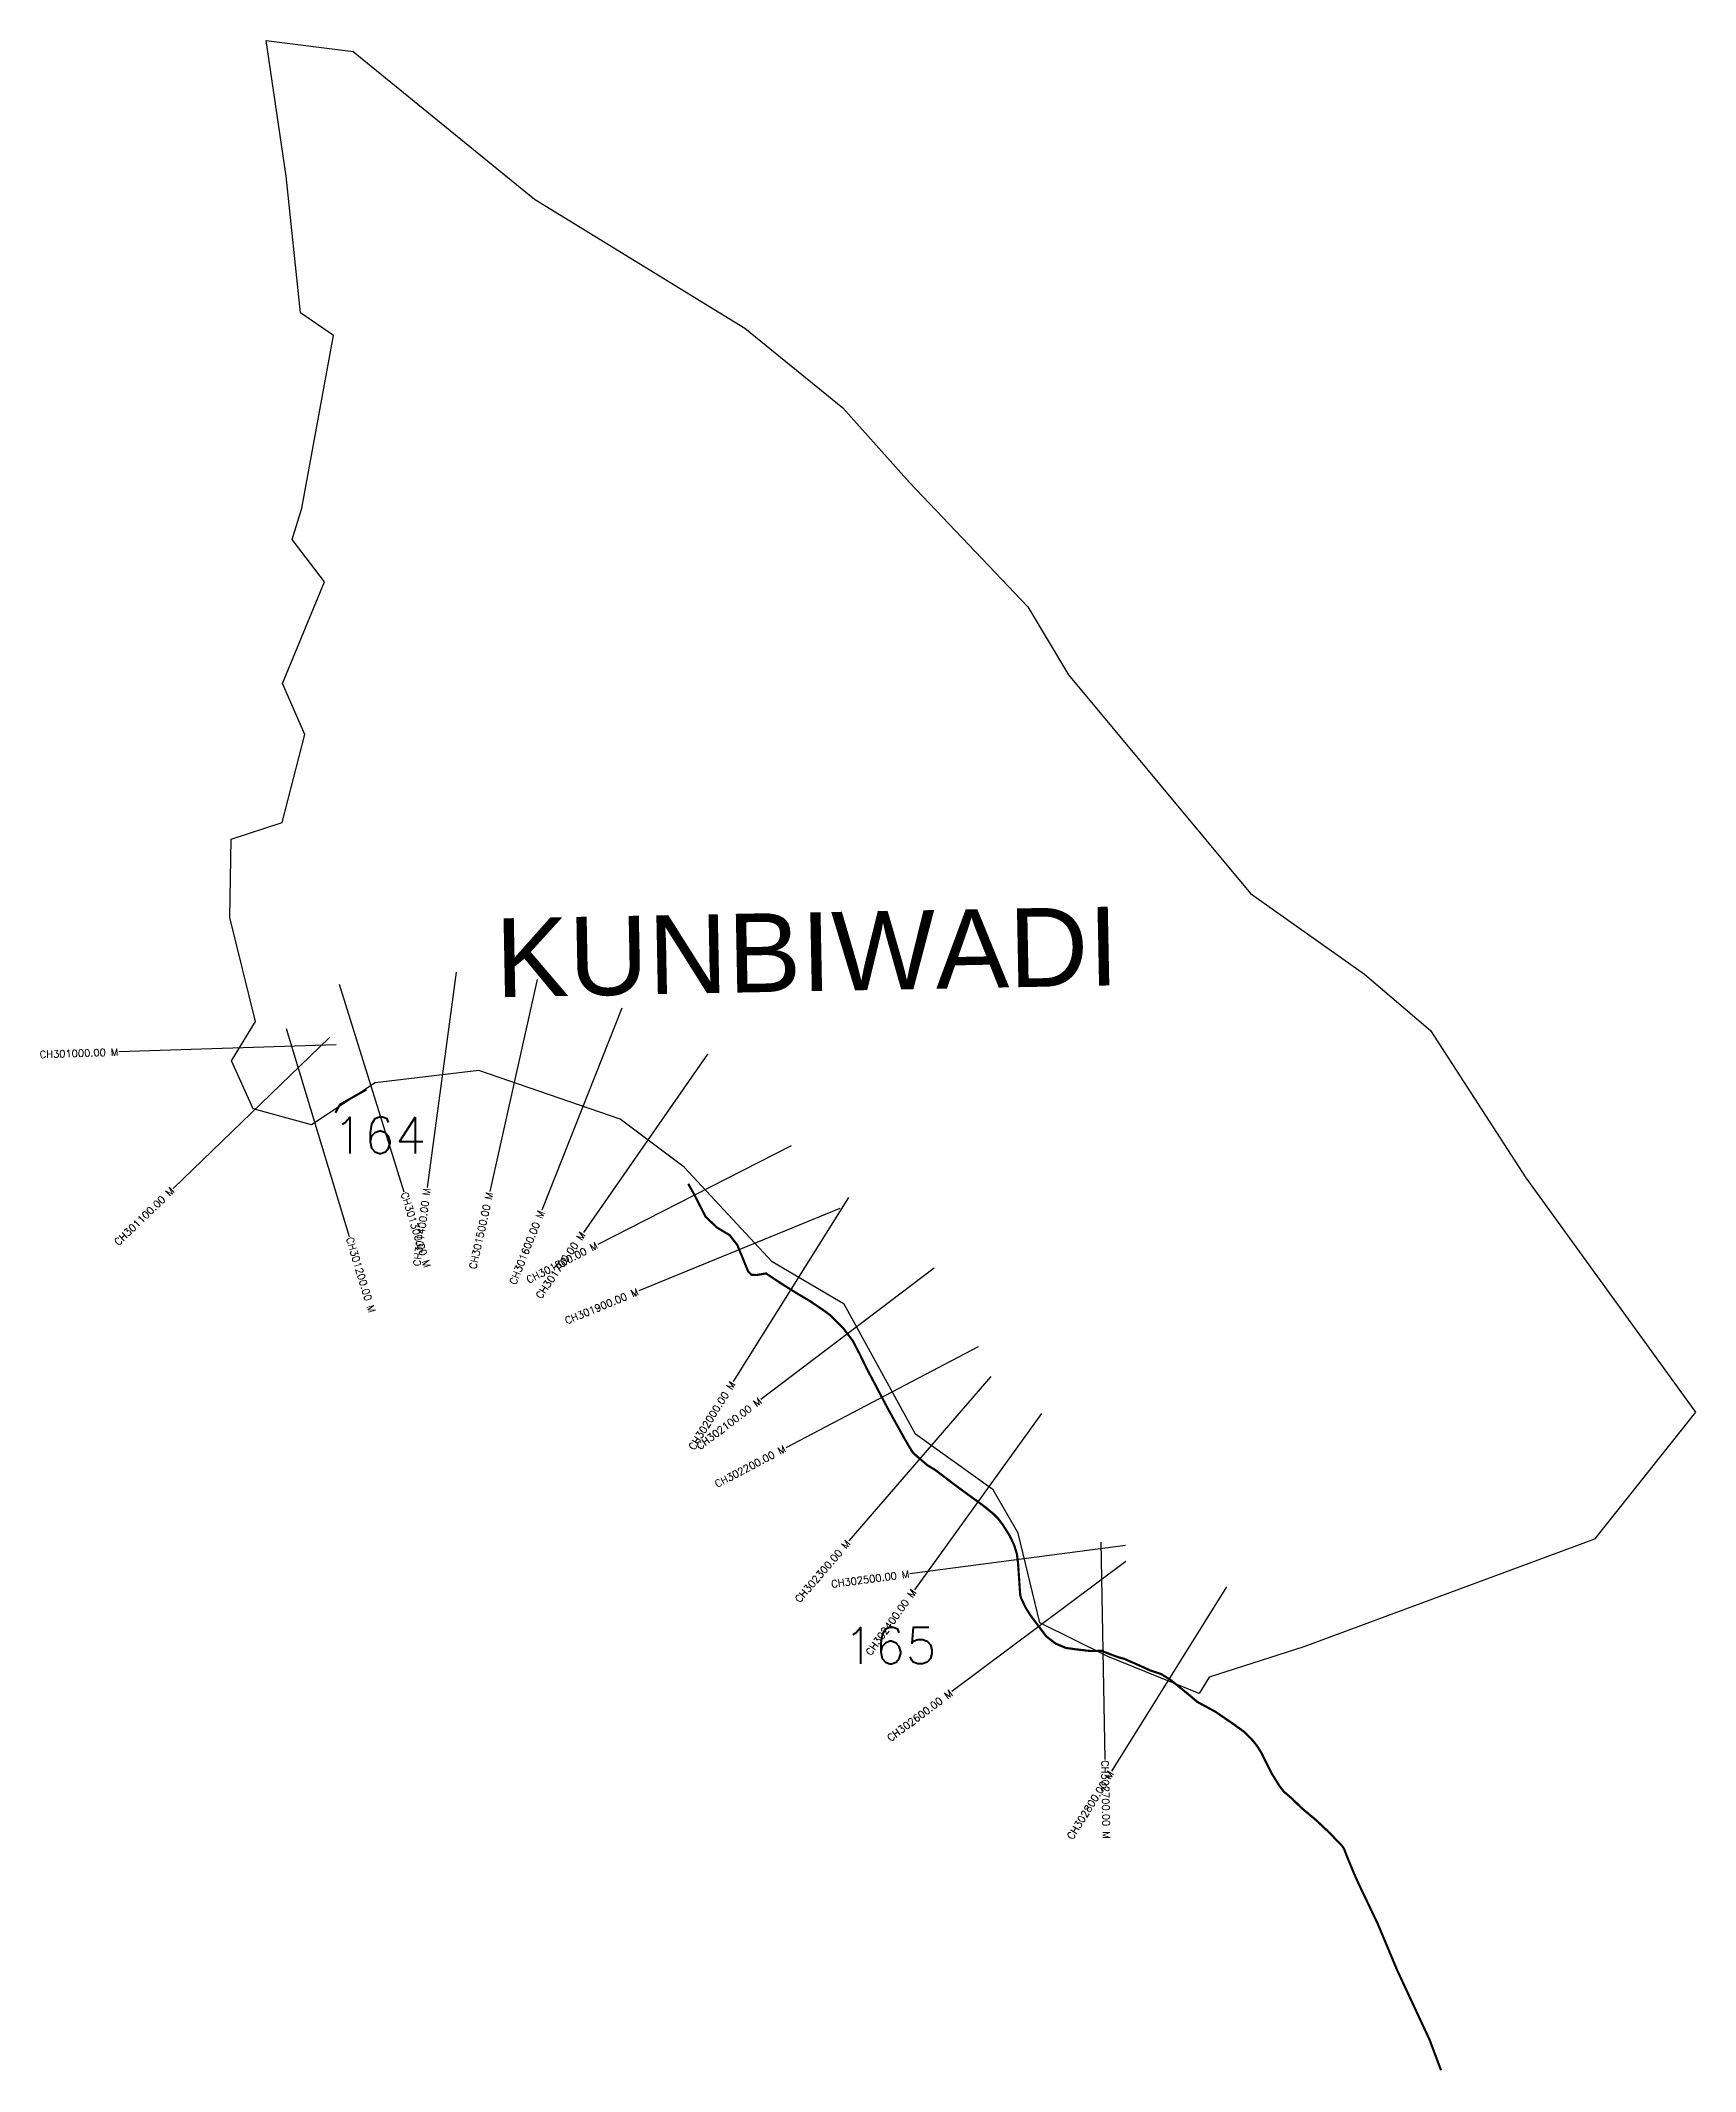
# Model space of a CAD drawing. Header units: metres. Extents: x 283106 to 285391, y 2014371 to 2017175.
import ezdxf
from ezdxf.enums import TextEntityAlignment as Align

# ---------------------------------------------------------------- set-up
doc = ezdxf.new("R2010")
doc.units = ezdxf.units.M
doc.header["$MEASUREMENT"] = 0
for name, color, linetype in [('ARTIFICIALLY PROTECTED', 4, 'Continuous'), ('CS', 134, 'Continuous'), ('CSMark', 6, 'Continuous'), ('village', 3, 'Continuous'), ('VILLAGE NAME', 250, 'Continuous')]:
    doc.layers.add(name, color=color, linetype=linetype)
doc.styles.get("Standard").update_dxf_attribs({"font": 'simplex.shx'})

msp = doc.modelspace()

# ---------------------------------------------------------------- linework, layer by layer
at = {"color": 6, "flags": 128}
msp.add_lwpolyline([(283417.6, 2017174.8), (283537.4, 2017159.6)], dxfattribs=at)
at = {"layer": 'ARTIFICIALLY PROTECTED', "const_width": 3, "flags": 128}
for points in [[(283513, 2015694.3), (283519.3, 2015705.8), (283555.8, 2015726.5)], [(284000.1, 2015596.4), (284008.8, 2015580.9), (284024.2, 2015550.8), (284039.8, 2015536), (284057.3, 2015525.5), (284067.8, 2015512), (284076.1, 2015492), (284082.8, 2015475.4), (284087.4, 2015470.8), (284094.1, 2015470.4), (284107.6, 2015472.6), (284129.3, 2015458.2), (284151.2, 2015444.5), (284168.1, 2015434.5), (284188.5, 2015420.7), (284196, 2015415), (284205.4, 2015405.8), (284214.4, 2015396.7), (284227.3, 2015379.6), (284236.9, 2015361.2), (284246.5, 2015341.4), (284257.1, 2015321.4), (284275.4, 2015286.6), (284286.9, 2015265.9), (284298.7, 2015244.5), (284309, 2015227.1), (284310.8, 2015224.8), (284314.1, 2015221.7), (284330.4, 2015207.7), (284341.2, 2015201.2), (284364.7, 2015183.3), (284386.4, 2015167.3), (284404.8, 2015154), (284411.6, 2015148.7), (284421.1, 2015140.9), (284428.4, 2015133.6), (284433.3, 2015127.1), (284437.2, 2015121.2), (284443.8, 2015110.7), (284450.3, 2015097.1), (284453.9, 2015084.9), (284455.4, 2015073.4), (284456.9, 2015051.7), (284458.4, 2015028.9), (284459.7, 2015024.2), (284462.5, 2015018.2), (284464.2, 2015014.7), (284465.9, 2015011.2), (284468.6, 2015006.9), (284472.8, 2015000.3), (284485.7, 2014983.1), (284494.2, 2014971.7), (284507.4, 2014961.5), (284521.6, 2014955.5), (284535.5, 2014953.6), (284555.9, 2014951.2), (284572.6, 2014951.6), (284572.9, 2014950.6), (284593.9, 2014942.7), (284601.8, 2014940.6), (284623.1, 2014931.3), (284638.1, 2014924.4), (284653.2, 2014919.4), (284666, 2014911.4), (284673.7, 2014905.2), (284690.1, 2014891.9), (284703, 2014881), (284727.7, 2014867.6), (284752.1, 2014850.9), (284767.3, 2014839.9), (284774.7, 2014832.7), (284780.2, 2014826.8), (284786.1, 2014819.3), (284791.3, 2014810.7), (284805.6, 2014782.3), (284816.1, 2014765.3), (284822.4, 2014757.1), (284833.1, 2014748), (284847.6, 2014733.9), (284866.8, 2014717.9), (284887.5, 2014698.3), (284893.6, 2014691.7), (284902.8, 2014682.3), (284905.6, 2014678), (284909.9, 2014666.8), (284918.8, 2014645.3), (284925.5, 2014630.2), (284951.8, 2014575.2), (284979.1, 2014510), (285023.5, 2014414.8), (285039.4, 2014372.4)]]:
    msp.add_lwpolyline(points, dxfattribs=at)
at = {"layer": 'CS'}
for p, q in [((283518.4, 2015871.9), (283607.7, 2015585.5)), ((283679.7, 2015888.5), (283639.8, 2015591.2)), ((283791.5, 2015878.5), (283726.2, 2015585.7)), ((283908.4, 2015838.8), (283797.9, 2015559.9)), ((283445.1, 2015810.6), (283532.1, 2015523.5)), ((283514, 2015788.1), (283214.2, 2015778.5)), ((283504.8, 2015798.3), (283288.9, 2015589.9)), ((284026.7, 2015775.6), (283855.4, 2015529.2)), ((284142.4, 2015649), (283875.2, 2015512.6)), ((284209.3, 2015562.3), (283931.8, 2015448.4)), ((284221.4, 2015577.5), (284062.2, 2015323.2)), ((284339.6, 2015479.8), (284100.5, 2015298.7)), ((284400.4, 2015371.1), (284134.7, 2015231.9)), ((284417.7, 2015330.5), (284221.8, 2015103.3)), ((284487.7, 2015279.2), (284312.3, 2015035.8)), ((284603.6, 2015097.1), (284306.1, 2015057.9)), ((284569.7, 2015101.5), (284575.4, 2014801.6)), ((284604.3, 2015074.9), (284364.1, 2014895.2)), ((284743.4, 2015039.9), (284584.5, 2014785.4))]:
    msp.add_line(p, q, dxfattribs=at)
at = {"layer": 'village', "color": 6}
for points in [[(285390.6, 2015280.9, 0), (285251.2, 2015105.8, 0), (284849.9, 2014957.2, 0), (284719.2, 2014915.1, 0), (284705.4, 2014892.4, 0), (284579.5, 2014943.6, 0), (284485.5, 2014990.3, 0), (284455.5, 2015114.1, 0), (284421.3, 2015174, 0), (284314, 2015250.9, 0), (284215.2, 2015430.2, 0), (284116.2, 2015488.6, 0), (283994.3, 2015619.3, 0), (283906, 2015685.4, 0), (283711.1, 2015753, 0), (283568, 2015736, 0), (283479.9, 2015677.6, 0), (283399.7, 2015699.8, 0), (283369.6, 2015766.1, 0), (283402.6, 2015820.7, 0), (283367.3, 2015964, 0), (283369, 2016072.4, 0), (283439.5, 2016095.3, 0), (283470.9, 2016216.8, 0), (283439.8, 2016287.3, 0), (283498.2, 2016427.4, 0), (283453.3, 2016485.8, 0), (283466.9, 2016529.2, 0), (283510.5, 2016767.5, 0), (283464.9, 2016798.9, 0), (283445.2, 2016987.6, 0), (283417.6, 2017174.8, 0)], [(283537.4, 2017159.6, 0), (283787.7, 2016956.1, 0), (284078.2, 2016778, 0), (284213.4, 2016667.7, 0), (284305.5, 2016564.6, 0), (284468.9, 2016392.9, 0), (284525.1, 2016299, 0), (284776.2, 2015997.1, 0), (284933.6, 2015886, 0), (285024.7, 2015808.2, 0), (285156.7, 2015604.8, 0), (285390.6, 2015280.9, 0)]]:
    msp.add_polyline3d(points, dxfattribs=at)

# ---------------------------------------------------------------- texts
at = {"char_height": 50, "attachment_point": 1}
for s, insert in [('164', (283509.4, 2015688.3)), ('165', (284214.4, 2014983.7))]:
    msp.add_mtext_dynamic_manual_height_columns(s, width=84.374, gutter_width=1, heights=[74.2], dxfattribs=dict(at, insert=insert))
at = {"layer": 'CSMark'}
for s, rotation, p in [('CH301000.00 M', 1.8311, (283213.2, 2015778.4)), ('CH301100.00 M', 43.985, (283288.2, 2015589.2)), ('CH301400.00 M', 82.3594, (283639.6, 2015590.2)), ('CH301500.00 M', 77.4194, (283726, 2015584.7)), ('CH301600.00 M', 68.3737, (283797.5, 2015558.9)), ('CH301700.00 M', 55.1882, (283854.8, 2015528.4)), ('CH301800.00 M', 27.0383, (283874.3, 2015512.2)), ('CH301900.00 M', 22.3139, (283930.9, 2015448)), ('CH302000.00 M', 57.9536, (284061.7, 2015322.4)), ('CH302100.00 M', 37.1322, (284099.7, 2015298.1)), ('CH302200.00 M', 27.6516, (284133.8, 2015231.4)), ('CH302300.00 M', 49.2296, (284221.1, 2015102.5)), ('CH302500.00 M', 7.5028, (284305.1, 2015057.8)), ('CH302400.00 M', 54.2151, (284311.7, 2015035)), ('CH302600.00 M', 36.8089, (284363.3, 2014894.6)), ('CH302800.00 M', 58.0249, (284584, 2014784.6))]:
    msp.add_text(s, height=10, rotation=rotation, dxfattribs=at).set_placement(p, align=Align.MIDDLE_RIGHT)
for s, rotation, p in [('CH301300.00 M', 287.3097, (283608, 2015584.6)), ('CH301200.00 M', 286.8745, (283532.4, 2015522.5)), ('CH302700.00 M', 271.0832, (284575.4, 2014800.6))]:
    msp.add_text(s, height=10, rotation=rotation, dxfattribs=at).set_placement(p, align=Align.MIDDLE_LEFT)
at = {"layer": 'VILLAGE NAME', "insert": (283732.7, 2015962.7), "char_height": 108.748, "attachment_point": 1, "rotation": 1.1028}
msp.add_mtext_dynamic_manual_height_columns('{\\fArial|b0|i0|c0|p34;KUNBIWADI}', width=726.929, gutter_width=543.7, heights=[0], dxfattribs=at)

doc.saveas('drawing.dxf')
